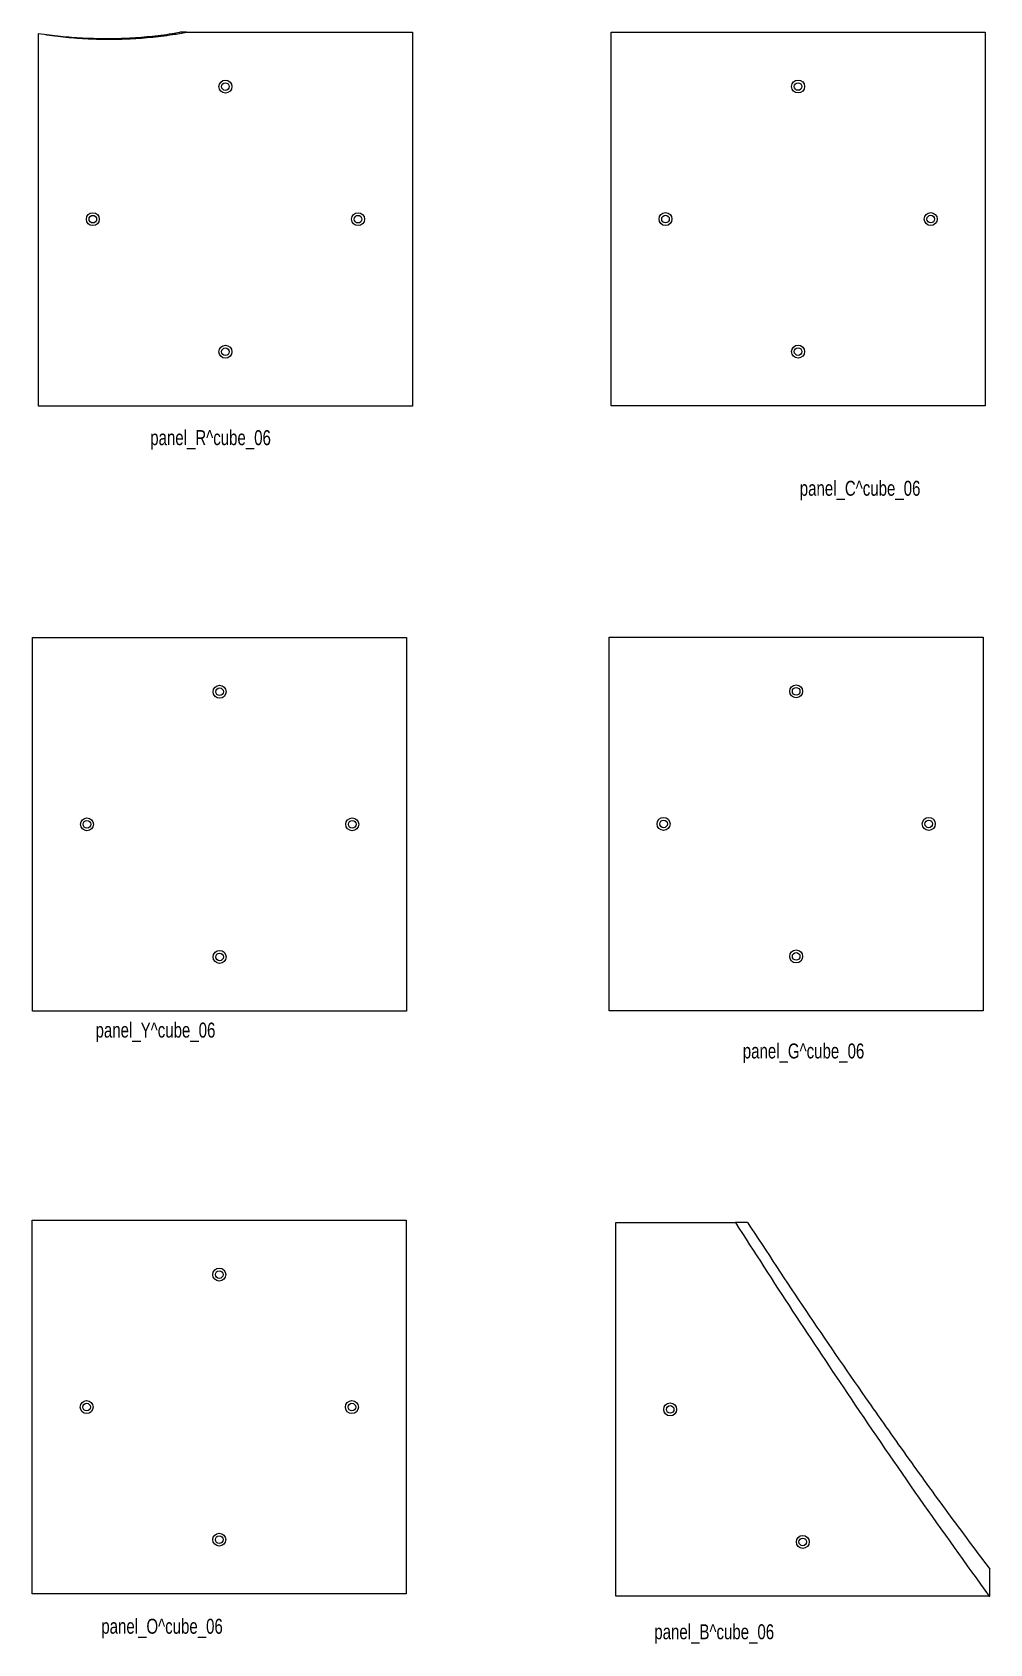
# Model space of a CAD drawing. Header units: inches. Extents: x 1 to 9.8, y 0.9 to 15.8.
import ezdxf

# ---------------------------------------------------------------- set-up
doc = ezdxf.new("R2010")
doc.units = ezdxf.units.IN
doc.header["$MEASUREMENT"] = 0
doc.linetypes.add('HIDDEN', pattern=[0.075, 0.05, -0.025])
doc.styles.add('SLDTEXTSTYLE0', font='TXT', dxfattribs={"width": 0.75})

msp = doc.modelspace()

# ---------------------------------------------------------------- linework, layer by layer
at = {"color": 7, "linetype": 'Continuous', "lineweight": 15}
for p, q in [((1.084, 12.314), (1.084, 15.743)), ((2.447, 15.754), (4.524, 15.754)), ((4.524, 15.754), (4.524, 12.314)), ((6.352, 12.315), (6.352, 15.755)), ((6.352, 15.755), (9.792, 15.755)), ((9.792, 15.755), (9.792, 12.315)), ((4.524, 12.314), (1.084, 12.314)), ((9.792, 12.315), (6.352, 12.315)), ((1.03, 10.184), (4.47, 10.184)), ((1.03, 6.744), (1.03, 10.184)), ((4.47, 10.184), (4.47, 6.744)), ((6.334, 10.188), (9.774, 10.188)), ((6.334, 6.748), (6.334, 10.188)), ((9.774, 10.188), (9.774, 6.748)), ((4.47, 6.744), (1.03, 6.744)), ((9.774, 6.748), (6.334, 6.748)), ((1.027, 1.38), (1.027, 4.82)), ((1.027, 4.82), (4.467, 4.82)), ((4.467, 4.82), (4.467, 1.38)), ((6.395, 1.359), (6.395, 4.799)), ((6.395, 4.799), (7.495, 4.799)), ((7.606, 4.799), (7.495, 4.799)), ((9.835, 1.359), (9.835, 1.609)), ((4.467, 1.38), (1.027, 1.38)), ((9.83, 1.359), (6.395, 1.359)), ((9.83, 1.359), (9.835, 1.359))]:
    msp.add_line(p, q, dxfattribs=at)
for centre, radius in [((2.804, 15.254), 0.0595), ((2.804, 15.254), 0.035), ((8.072, 15.255), 0.0595), ((8.072, 15.255), 0.035), ((1.584, 14.034), 0.0595), ((4.024, 14.034), 0.0595), ((6.852, 14.035), 0.0595), ((9.292, 14.035), 0.0595), ((1.584, 14.034), 0.035), ((4.024, 14.034), 0.035), ((6.852, 14.035), 0.035), ((9.292, 14.035), 0.035), ((2.804, 12.814), 0.0595), ((2.804, 12.814), 0.035), ((8.072, 12.815), 0.0595), ((8.072, 12.815), 0.035), ((2.75, 9.684), 0.0595), ((2.75, 9.684), 0.035), ((8.054, 9.688), 0.0595), ((8.054, 9.688), 0.035), ((1.53, 8.464), 0.0595), ((1.53, 8.464), 0.035), ((3.97, 8.464), 0.0595), ((3.97, 8.464), 0.035), ((6.834, 8.468), 0.0595), ((6.834, 8.468), 0.035), ((9.274, 8.468), 0.0595), ((9.274, 8.468), 0.035), ((2.75, 7.244), 0.0595), ((2.75, 7.244), 0.035), ((8.054, 7.248), 0.0595), ((8.054, 7.248), 0.035), ((2.747, 4.32), 0.0595), ((2.747, 4.32), 0.035), ((1.527, 3.1), 0.0595), ((1.527, 3.1), 0.035), ((3.967, 3.1), 0.0595), ((3.967, 3.1), 0.035), ((6.895, 3.079), 0.0595), ((6.895, 3.079), 0.035), ((2.747, 1.88), 0.0595), ((2.747, 1.88), 0.035), ((8.115, 1.859), 0.0595), ((8.115, 1.859), 0.035)]:
    msp.add_circle(centre, radius, dxfattribs=at)
for points, knots in [([(1.084, 15.744), (1.152, 15.735), (1.286, 15.716), (1.488, 15.701), (1.693, 15.695), (1.9, 15.699), (2.107, 15.715), (2.268, 15.735), (2.36, 15.75), (2.383, 15.754)], [0, 0, 0, 0, 0.155723, 0.311541, 0.467262, 0.62667, 0.786184, 0.945587, 1, 1, 1, 1]), ([(1.084, 15.743), (1.152, 15.733), (1.286, 15.713), (1.489, 15.696), (1.695, 15.689), (1.902, 15.692), (2.11, 15.706), (2.292, 15.728), (2.404, 15.747), (2.447, 15.754)], [0, 0, 0, 0, 0.148823, 0.297737, 0.446558, 0.598924, 0.751393, 0.903754, 1, 1, 1, 1]), ([(7.495, 4.799), (7.67, 4.527), (8.019, 3.982), (8.583, 3.136), (9.183, 2.259), (9.614, 1.659), (9.83, 1.359)], [0, 0, 0, 0, 0.2333364, 0.4667142, 0.7333193, 1, 1, 1, 1]), ([(7.606, 4.799), (7.785, 4.528), (8.141, 3.986), (8.63, 3.273), (9.066, 2.654), (9.446, 2.128), (9.705, 1.782), (9.835, 1.609)], [0, 0, 0, 0, 0.2498596, 0.4997179, 0.6664779, 0.8332433, 1, 1, 1, 1])]:
    msp.add_open_spline(points, degree=3, knots=knots, dxfattribs=at)
at = {"color": 7, "linetype": 'HIDDEN', "lineweight": 0}
msp.add_open_spline([(2.447, 15.754), (2.43, 15.754), (2.408, 15.754), (2.387, 15.754), (2.383, 15.754)], degree=3, knots=[0, 0, 0, 0, 0.831008, 1, 1, 1, 1], dxfattribs=at)

# ---------------------------------------------------------------- texts
at = {"color": 7, "linetype": 'Continuous', "lineweight": 0, "char_height": 0.1378, "attachment_point": 1, "style": 'SLDTEXTSTYLE0'}
for s, insert in [('panel_R^ cube_06', (2.112, 12.092)), ('panel_C^ cube_06', (8.087, 11.626)), ('panel_Y^ cube_06', (1.609, 6.639)), ('panel_G^ cube_06', (7.563, 6.447)), ('panel_O^ cube_06', (1.662, 1.152)), ('panel_B^ cube_06', (6.749, 1.101))]:
    msp.add_mtext(s, dxfattribs=dict(at, insert=insert))

doc.saveas('drawing.dxf')
